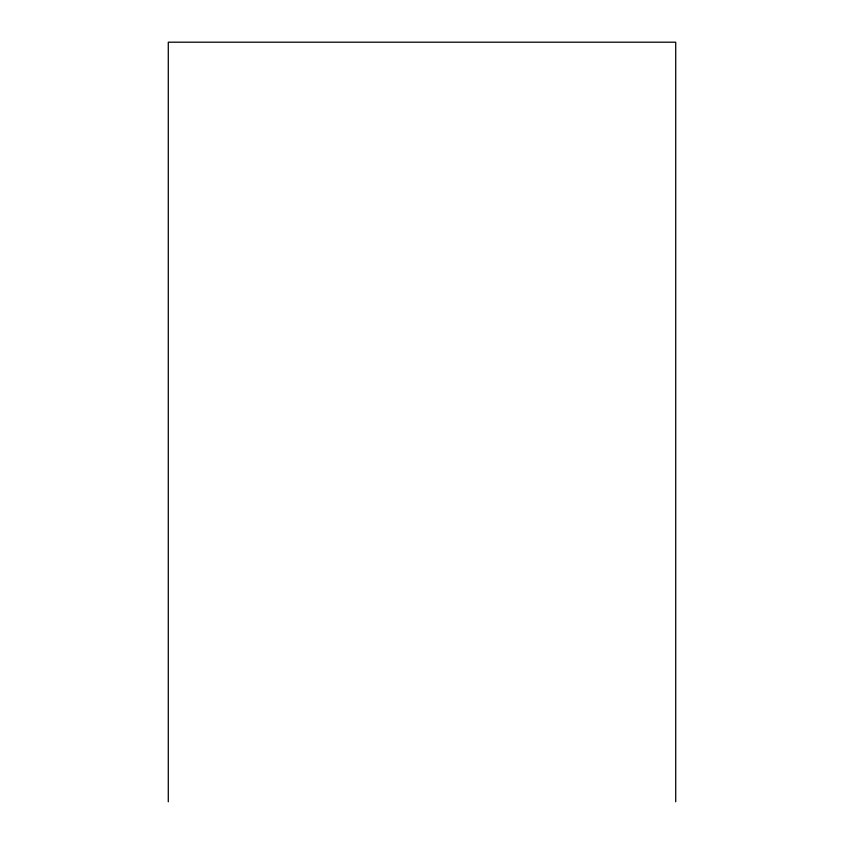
<?xml version="1.0" encoding="UTF-8"?>
<svg xmlns="http://www.w3.org/2000/svg" width="844" height="844" viewBox="0 0 844 844"><rect width="100%" height="100%" fill="white"/><g stroke="black" fill="none" stroke-linecap="round" stroke-linejoin="round"><path stroke-width="1.27" d="M675.717 801.8L675.717 42.2L168.283 42.2L168.283 801.8"/></g></svg>
